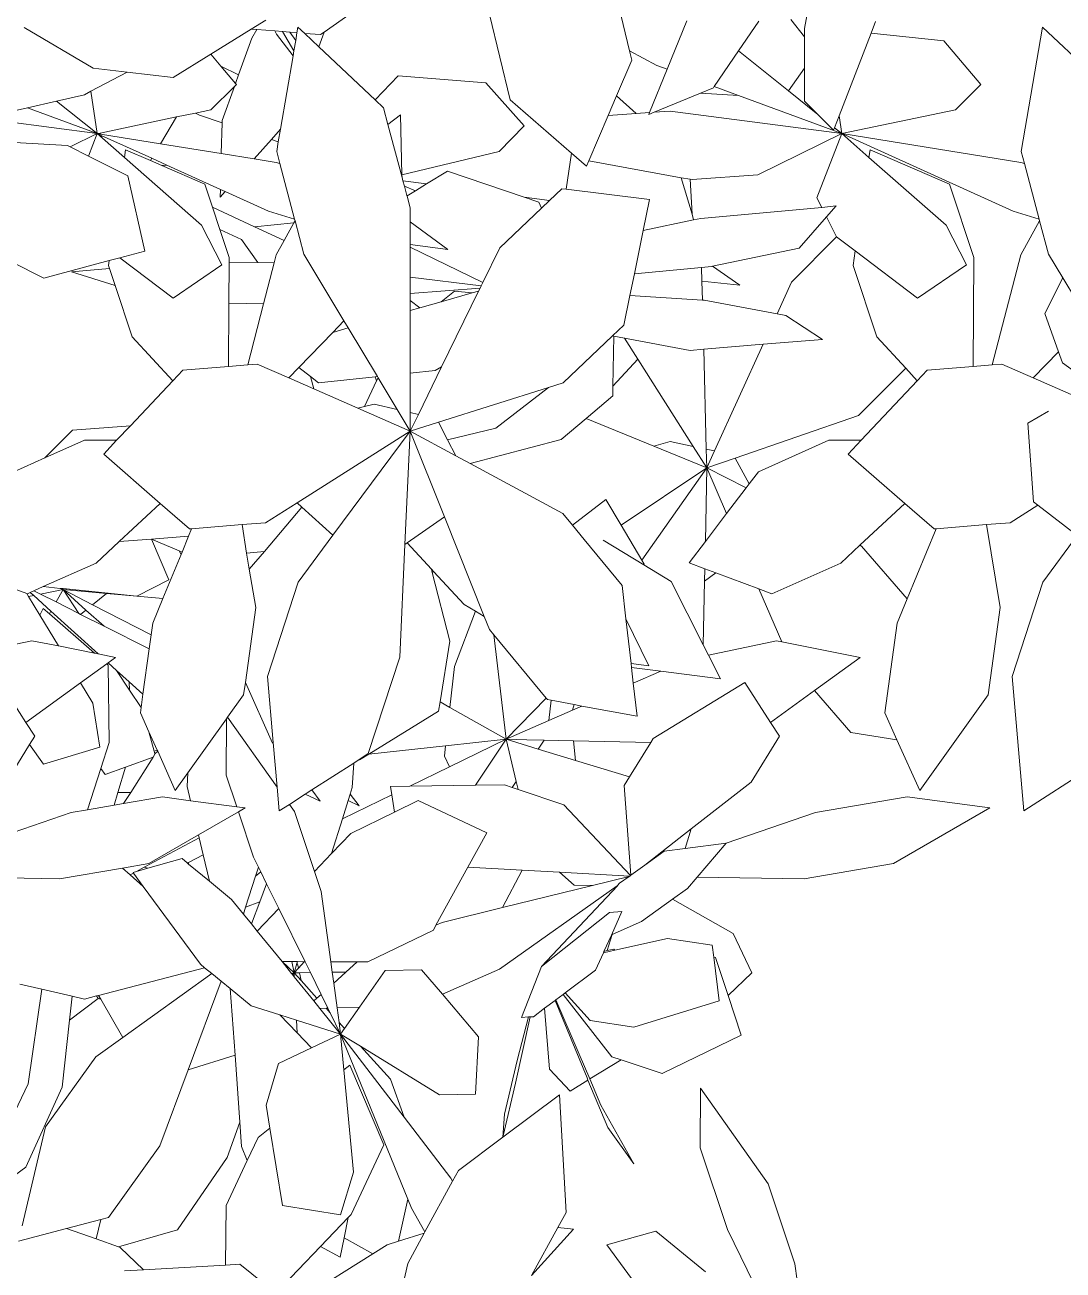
# Model space of a CAD drawing. Header units: metres. Extents: x -460 to 31334, y -1777 to 24987.
# Drawn here: x 245.6676 to 245.7762, y -580.7658 to -580.6355 of the extents above; entities that cross this region are included whole.
import ezdxf

# ---------------------------------------------------------------- set-up
doc = ezdxf.new("R2010")
doc.units = ezdxf.units.M
doc.header["$MEASUREMENT"] = 0
doc.layers.add('01 FURNITURE', color=8, linetype='Continuous')
doc.layers.add('TREES PLANTS', color=82, linetype='Continuous', lineweight=5)
picture_1 = doc.add_image_def('image5.png', size_in_pixel=(1080, 1920))

# ---------------------------------------------------------------- blocks, each defined once
blk = doc.blocks.new('TREES_09')
at = {"layer": 'TREES PLANTS', "color": 82, "true_color": 0x34d100}
for p, q in [((-0.4867, 1.6074), (-0.5565, 1.5335)), ((-0.3402, 1.5509), (-0.2509, 1.6045)), ((-0.2668, 1.5508), (-0.2311, 1.5993)), ((0.1199, 1.5173), (0.0705, 1.5942)), ((-0.2538, 1.5255), (-0.2276, 1.5852)), ((-0.1176, 1.5635), (-0.1439, 1.5296)), ((-0.0775, 1.5337), (-0.1176, 1.5635)), ((-0.3606, 1.5386), (-0.3402, 1.5509)), ((-0.3093, 1.5354), (-0.3402, 1.5509)), ((-0.2763, 1.5473), (-0.3093, 1.5354)), ((-0.2668, 1.5508), (-0.2763, 1.5473)), ((-0.2763, 1.5473), (-0.2538, 1.5255)), ((-0.3893, 1.531), (-0.3606, 1.5386)), ((-0.2148, 1.5207), (-0.2251, 1.5386)), ((-0.5565, 1.5335), (-0.4491, 1.5151)), ((-0.4388, 1.5179), (-0.3906, 1.5306)), ((-0.3975, 1.5081), (-0.3906, 1.5306)), ((-0.3906, 1.5306), (-0.3893, 1.531)), ((-0.36, 1.5147), (-0.3893, 1.531)), ((-0.1469, 1.5258), (-0.2148, 1.5207)), ((-0.1439, 1.5296), (-0.1469, 1.5258)), ((-0.1287, 1.5056), (-0.1439, 1.5296)), ((-0.0775, 1.5337), (0.0038, 1.5072)), ((-0.4491, 1.5151), (-0.4388, 1.5179)), ((-0.4388, 1.5179), (-0.4397, 1.5148)), ((-0.2657, 1.4983), (-0.2538, 1.5255)), ((0.0038, 1.5072), (0.1199, 1.5173)), ((-0.4397, 1.5148), (-0.4645, 1.3604)), ((-0.3975, 1.5081), (-0.4645, 1.3604)), ((-0.36, 1.5147), (-0.2651, 1.4901)), ((-0.1271, 1.4852), (-0.1287, 1.5056)), ((-0.2657, 1.4983), (-0.2651, 1.4901)), ((-0.0557, 1.497), (-0.1271, 1.4852)), ((-0.0557, 1.497), (0.0197, 1.4867)), ((-0.2651, 1.4901), (-0.2637, 1.4736)), ((-0.1235, 1.4417), (-0.1271, 1.4852)), ((0.0197, 1.4867), (0.0197, 1.4866)), ((0.0197, 1.4866), (0.1023, 1.4276)), ((0.1173, 1.4879), (0.1079, 1.4166)), ((0.1654, 1.4048), (0.1173, 1.4879)), ((-0.5068, 1.4804), (-0.5447, 1.4482)), ((-0.4851, 1.4584), (-0.5068, 1.4804)), ((-0.4208, 1.4532), (-0.3576, 1.4741)), ((-0.3576, 1.4741), (-0.2637, 1.4736)), ((-0.2637, 1.4736), (-0.2605, 1.434)), ((-0.3512, 1.4678), (-0.3856, 1.4503)), ((-0.3225, 1.4257), (-0.3512, 1.4678)), ((-0.4851, 1.4584), (-0.4645, 1.3604)), ((-0.4504, 1.3847), (-0.4208, 1.4532)), ((-0.5447, 1.4482), (-0.5513, 1.3856)), ((-0.3856, 1.4503), (-0.444, 1.3837)), ((-0.1453, 1.4146), (-0.1234, 1.4399)), ((-0.0632, 1.4168), (-0.1235, 1.4417)), ((-0.1234, 1.4399), (-0.1235, 1.4417)), ((-0.2605, 1.434), (-0.2513, 1.4254)), ((-0.3634, 1.3719), (-0.3225, 1.4257)), ((-0.2622, 1.4154), (-0.2513, 1.4254)), ((-0.2513, 1.4254), (-0.1999, 1.377)), ((0.1023, 1.4276), (0.0585, 1.4079)), ((-0.2891, 1.3905), (-0.2622, 1.4154)), ((-0.2213, 1.3747), (-0.2622, 1.4154)), ((-0.1879, 1.3658), (-0.1453, 1.4146)), ((-0.1093, 1.3758), (-0.1453, 1.4146)), ((-0.0632, 1.4168), (-0.1085, 1.3773)), ((-0.0421, 1.4081), (-0.0632, 1.4168)), ((0.0352, 1.3975), (-0.0421, 1.4081)), ((0.0585, 1.4079), (0.0352, 1.3975)), ((0.0523, 1.3682), (0.0585, 1.4079)), ((0.1079, 1.4166), (0.1213, 1.3376)), ((0.1785, 1.3277), (0.1654, 1.4048)), ((-0.5613, 1.3894), (-0.5513, 1.3856)), ((-0.2891, 1.3905), (-0.3508, 1.37)), ((-0.5513, 1.3856), (-0.4799, 1.358)), ((-0.444, 1.3837), (-0.4645, 1.3604)), ((-0.444, 1.3837), (-0.4504, 1.3847)), ((-0.1999, 1.3492), (-0.1999, 1.377)), ((-0.1999, 1.377), (-0.1879, 1.3658)), ((-0.1085, 1.3773), (-0.1093, 1.3758)), ((-0.094, 1.3594), (-0.1093, 1.3758)), ((-0.0125, 1.3761), (-0.026, 1.3084)), ((0.0161, 1.3366), (-0.0125, 1.3761)), ((-0.3755, 1.3558), (-0.3634, 1.3719)), ((-0.3508, 1.37), (-0.3634, 1.3719)), ((-0.2213, 1.3747), (-0.1845, 1.2681)), ((0.0161, 1.3366), (0.0523, 1.3682)), ((-0.4975, 1.271), (-0.4645, 1.3604)), ((-0.484, 1.2121), (-0.4645, 1.3604)), ((-0.4799, 1.358), (-0.4645, 1.3604)), ((-0.4799, 1.358), (-0.4695, 1.354)), ((-0.4695, 1.354), (-0.4645, 1.3604)), ((-0.4695, 1.354), (-0.4674, 1.3532)), ((-0.4289, 1.2877), (-0.4645, 1.3604)), ((-0.4091, 1.3388), (-0.4645, 1.3604)), ((-0.4021, 1.3555), (-0.3926, 1.3471)), ((-0.4009, 1.3429), (-0.4021, 1.3555)), ((-0.3926, 1.3471), (-0.3755, 1.3558)), ((-0.3755, 1.3558), (-0.3363, 1.3168)), ((-0.094, 1.3594), (-0.0675, 1.2999)), ((-0.4674, 1.3532), (-0.481, 1.3397)), ((-0.3926, 1.3471), (-0.3657, 1.3234)), ((-0.3077, 1.3119), (-0.287, 1.3437)), ((-0.287, 1.3437), (-0.2827, 1.2924)), ((-0.1728, 1.2883), (-0.1999, 1.3492)), ((-0.5553, 1.328), (-0.6083, 1.3383)), ((-0.5013, 1.3144), (-0.481, 1.3397)), ((-0.481, 1.3397), (-0.4925, 1.3282)), ((-0.4091, 1.3388), (-0.4009, 1.3429)), ((-0.3914, 1.2387), (-0.4009, 1.3429)), ((0.0435, 1.2988), (0.0161, 1.3366)), ((0.1213, 1.3376), (0.1478, 1.2605)), ((0.4811, 1.2615), (0.6338, 1.3367)), ((0.5107, 1.3198), (0.6338, 1.3367)), ((-0.5631, 1.3163), (-0.5481, 1.3281)), ((-0.5481, 1.3281), (-0.5553, 1.328)), ((-0.5209, 1.3281), (-0.5481, 1.3281)), ((-0.4925, 1.3282), (-0.5209, 1.3281)), ((-0.5209, 1.3281), (-0.5013, 1.3144)), ((-0.3657, 1.3234), (-0.3501, 1.2486)), ((0.1785, 1.3277), (0.177, 1.2355)), ((-0.5359, 1.2712), (-0.5013, 1.3144)), ((-0.3363, 1.3168), (-0.3091, 1.3044)), ((-0.3091, 1.3044), (-0.3077, 1.3119)), ((0.5107, 1.3198), (0.4417, 1.2968)), ((-0.3208, 1.2414), (-0.3091, 1.3044)), ((-0.026, 1.3084), (-0.0717, 1.2887)), ((-0.026, 1.3084), (-0.0269, 1.304)), ((-0.0269, 1.304), (-0.0144, 1.2453)), ((0.0554, 1.3064), (0.0435, 1.2988)), ((0.0952, 1.282), (0.0554, 1.3064)), ((-0.2827, 1.2924), (-0.1908, 1.2504)), ((-0.2827, 1.2924), (-0.2785, 1.2411)), ((-0.0675, 1.2999), (-0.0717, 1.2887)), ((0.0435, 1.2988), (0.009, 1.2766)), ((0.4417, 1.2968), (0.3592, 1.2382)), ((-0.5615, 1.2886), (-0.5359, 1.2712)), ((-0.4248, 1.2311), (-0.4289, 1.2877)), ((-0.1845, 1.2681), (-0.1622, 1.2802)), ((-0.1622, 1.2802), (-0.1728, 1.2883)), ((-0.1589, 1.2777), (-0.1622, 1.2802)), ((-0.0717, 1.2887), (-0.0855, 1.2515)), ((0.0952, 1.282), (0.1355, 1.2303)), ((0.2596, 1.2825), (0.2258, 1.2666)), ((0.2793, 1.2622), (0.2596, 1.2825)), ((-0.5359, 1.2712), (-0.5051, 1.2502)), ((-0.5051, 1.2502), (-0.4975, 1.271)), ((-0.4975, 1.271), (-0.4994, 1.2383)), ((-0.3338, 1.2722), (-0.3501, 1.2486)), ((-0.3371, 1.2395), (-0.3338, 1.2722)), ((-0.1845, 1.2681), (-0.1761, 1.2438)), ((-0.1589, 1.2777), (-0.1761, 1.2438)), ((-0.1366, 1.2608), (-0.1589, 1.2777)), ((0.009, 1.2766), (0.0573, 1.1975)), ((0.2793, 1.2622), (0.3133, 1.2735)), ((0.3133, 1.2735), (0.3465, 1.2052)), ((-0.1366, 1.2608), (-0.1761, 1.2438)), ((-0.1126, 1.2425), (-0.1366, 1.2608)), ((0.1478, 1.2605), (0.177, 1.2355)), ((0.1524, 1.225), (0.1478, 1.2605)), ((0.2258, 1.2666), (0.1962, 1.214)), ((0.2465, 1.2513), (0.2793, 1.2622)), ((0.4105, 1.2379), (0.4811, 1.2615)), ((-0.5051, 1.2502), (-0.5039, 1.2494)), ((-0.5039, 1.2494), (-0.4994, 1.2383)), ((-0.3501, 1.2486), (-0.3499, 1.2477)), ((-0.3499, 1.2477), (-0.3491, 1.2392)), ((-0.1923, 1.2433), (-0.1908, 1.2504)), ((-0.1908, 1.2504), (-0.1761, 1.2438)), ((-0.0855, 1.2515), (-0.089, 1.242)), ((-0.0855, 1.2515), (-0.0783, 1.2418)), ((0.0059, 1.2555), (-0.0144, 1.2453)), ((-0.0006, 1.204), (0.0059, 1.2555)), ((0.2357, 1.2484), (0.2299, 1.2098)), ((0.246, 1.2497), (0.2357, 1.2484)), ((0.2837, 1.2545), (0.246, 1.2497)), ((0.246, 1.2497), (0.2465, 1.2513)), ((0.3065, 1.1807), (0.2837, 1.2545)), ((-0.4994, 1.2383), (-0.483, 1.1983)), ((-0.3914, 1.2387), (-0.3914, 1.2387)), ((-0.3901, 1.2324), (-0.3914, 1.2387)), ((-0.3491, 1.2392), (-0.3371, 1.2395)), ((-0.3491, 1.2392), (-0.3436, 1.1812)), ((-0.3371, 1.2395), (-0.3209, 1.2399)), ((-0.3209, 1.2399), (-0.3247, 1.1773)), ((-0.3208, 1.2414), (-0.3209, 1.2399)), ((-0.2785, 1.2411), (-0.1923, 1.2433)), ((-0.2785, 1.2411), (-0.2775, 1.2295)), ((-0.1948, 1.1981), (-0.1761, 1.2438)), ((-0.1946, 1.232), (-0.1761, 1.2438)), ((-0.1923, 1.2433), (-0.1761, 1.2438)), ((-0.1266, 1.1698), (-0.1761, 1.2438)), ((-0.1126, 1.2425), (-0.1761, 1.2438)), ((-0.0964, 1.1877), (-0.1761, 1.2438)), ((-0.0941, 1.2284), (-0.1126, 1.2425)), ((-0.089, 1.242), (-0.0941, 1.2284)), ((-0.0783, 1.2418), (-0.089, 1.242)), ((-0.0234, 1.2407), (-0.0783, 1.2418)), ((-0.0234, 1.2407), (-0.0779, 1.213)), ((-0.0144, 1.2453), (-0.0234, 1.2407)), ((0.3592, 1.2382), (0.4105, 1.2379)), ((0.5176, 1.2426), (0.4825, 1.1998)), ((-0.5202, 1.2095), (-0.5618, 1.2264)), ((-0.3949, 1.231), (-0.4265, 1.2217)), ((-0.4265, 1.2217), (-0.4251, 1.2295)), ((-0.4251, 1.2295), (-0.4248, 1.2311)), ((-0.4251, 1.2295), (-0.3949, 1.231)), ((-0.3901, 1.2324), (-0.3949, 1.231)), ((-0.3809, 1.1888), (-0.3901, 1.2324)), ((-0.2775, 1.2295), (-0.2881, 1.1726)), ((-0.2699, 1.1841), (-0.1946, 1.232)), ((-0.1987, 1.2121), (-0.1946, 1.232)), ((0.1524, 1.225), (0.1355, 1.2303)), ((0.1355, 1.2303), (0.1667, 1.1904)), ((0.1547, 1.207), (0.1524, 1.225)), ((0.177, 1.2355), (0.1869, 1.227)), ((0.1869, 1.227), (0.1962, 1.214)), ((-0.4409, 1.1418), (-0.4265, 1.2217)), ((0.4943, 1.1574), (0.5736, 1.2157)), ((-0.5234, 1.2007), (-0.5202, 1.2095)), ((-0.4827, 1.1943), (-0.5202, 1.2095)), ((-0.484, 1.2121), (-0.483, 1.1983)), ((-0.1987, 1.2121), (-0.1948, 1.1981)), ((-0.0779, 1.213), (-0.0923, 1.1895)), ((-0.0038, 1.1787), (-0.0006, 1.204)), ((-0.0006, 1.204), (0.0098, 1.1803)), ((0.1667, 1.1904), (0.1547, 1.207)), ((0.1962, 1.214), (0.2152, 1.1875)), ((0.2299, 1.2098), (0.2401, 1.1644)), ((0.3465, 1.2052), (0.3347, 1.1697)), ((-0.536, 1.1771), (-0.5234, 1.2007)), ((-0.483, 1.1983), (-0.4811, 1.1937)), ((-0.4827, 1.1943), (-0.4819, 1.1829)), ((-0.4811, 1.1937), (-0.4827, 1.1943)), ((-0.4076, 1.1942), (-0.4165, 1.1225)), ((-0.3809, 1.1888), (-0.4076, 1.1942)), ((-0.2187, 1.1395), (-0.1948, 1.1981)), ((-0.0052, 1.1936), (-0.0457, 1.174)), ((-0.0072, 1.1784), (-0.0052, 1.1936)), ((0.0573, 1.1975), (0.0609, 1.1953)), ((0.0609, 1.1953), (0.0594, 1.1286)), ((0.0609, 1.1953), (0.0905, 1.1771)), ((0.4825, 1.1998), (0.4943, 1.1574)), ((-0.4819, 1.1829), (-0.4971, 1.1659)), ((-0.4819, 1.1829), (-0.4801, 1.1586)), ((-0.3436, 1.1812), (-0.3809, 1.1888)), ((-0.2881, 1.1726), (-0.2699, 1.1841)), ((-0.2699, 1.1841), (-0.2465, 1.1627)), ((-0.0964, 1.1877), (-0.1266, 1.1698)), ((-0.0923, 1.1895), (-0.1138, 1.1544)), ((-0.093, 1.1898), (-0.0964, 1.1877)), ((-0.0923, 1.1895), (-0.093, 1.1898)), ((0.0382, 1.1835), (0.0098, 1.1803)), ((0.0294, 1.1359), (0.0382, 1.1835)), ((0.1754, 1.1783), (0.1667, 1.1904)), ((0.2152, 1.1875), (0.2267, 1.1621)), ((-0.536, 1.1771), (-0.5828, 1.1659)), ((-0.5279, 1.1791), (-0.536, 1.1771)), ((-0.4971, 1.1659), (-0.5279, 1.1791)), ((-0.3247, 1.1773), (-0.3436, 1.1812)), ((-0.2993, 1.1721), (-0.3247, 1.1773)), ((-0.29, 1.1623), (-0.2993, 1.1721)), ((-0.2881, 1.1726), (-0.2898, 1.1634)), ((-0.0457, 1.174), (-0.0746, 1.1707)), ((-0.0072, 1.1784), (-0.0457, 1.174)), ((-0.0038, 1.1787), (-0.0072, 1.1784)), ((0.0098, 1.1803), (-0.0038, 1.1787)), ((0.0905, 1.1771), (0.0763, 1.1305)), ((0.0905, 1.1771), (0.098, 1.1725)), ((0.098, 1.1725), (0.1754, 1.1783)), ((0.1147, 1.1203), (0.1757, 1.1779)), ((0.1727, 1.1165), (0.1761, 1.1774)), ((0.1757, 1.1779), (0.1754, 1.1783)), ((0.1761, 1.1774), (0.1757, 1.1779)), ((0.1765, 1.1768), (0.1761, 1.1774)), ((0.1843, 1.1452), (0.1765, 1.1768)), ((0.1824, 1.1685), (0.1765, 1.1768)), ((0.3009, 1.143), (0.3065, 1.1807)), ((0.4245, 1.1809), (0.3737, 1.1522)), ((0.393, 1.1584), (0.4245, 1.1809)), ((-0.4801, 1.1586), (-0.4971, 1.1659)), ((-0.2898, 1.1634), (-0.29, 1.1623)), ((-0.2494, 1.1198), (-0.29, 1.1623)), ((-0.2465, 1.1627), (-0.2898, 1.1634)), ((-0.2382, 1.1625), (-0.2465, 1.1627)), ((-0.2187, 1.1395), (-0.2382, 1.1625)), ((-0.1266, 1.1698), (-0.1489, 1.1566)), ((-0.0746, 1.1707), (-0.1143, 1.1379)), ((0.1824, 1.1685), (0.1844, 1.1667)), ((0.1845, 1.1665), (0.1844, 1.1667)), ((0.1844, 1.1667), (0.1845, 1.1666)), ((0.1845, 1.1665), (0.1845, 1.1666)), ((0.1845, 1.1666), (0.2542, 1.101)), ((0.2566, 1.0648), (0.1845, 1.1665)), ((0.2068, 1.1705), (0.2075, 1.1598)), ((0.227, 1.1614), (0.2068, 1.1705)), ((0.2405, 1.1577), (0.2267, 1.1621)), ((0.2267, 1.1621), (0.227, 1.1614)), ((0.2411, 1.155), (0.227, 1.1614)), ((0.2391, 1.1634), (0.2401, 1.1644)), ((0.2391, 1.1634), (0.2405, 1.1577)), ((0.2401, 1.1644), (0.2423, 1.1545)), ((0.3321, 1.1619), (0.2783, 1.1198)), ((0.3347, 1.1697), (0.3321, 1.1619)), ((0.3347, 1.1697), (0.3512, 1.1428)), ((-0.4409, 1.1418), (-0.4801, 1.1586)), ((-0.1489, 1.1566), (-0.1267, 1.1277)), ((0.2075, 1.1598), (0.2542, 1.101)), ((0.2405, 1.1577), (0.2411, 1.155)), ((0.2423, 1.1545), (0.2411, 1.155)), ((0.2574, 1.1477), (0.2423, 1.1545)), ((0.3737, 1.1522), (0.3512, 1.1428)), ((0.3522, 1.1412), (0.393, 1.1584)), ((-0.4477, 1.127), (-0.4365, 1.1399)), ((-0.4365, 1.1399), (-0.4409, 1.1418)), ((-0.2006, 1.1181), (-0.2187, 1.1395)), ((0.1841, 1.1292), (0.1843, 1.1452)), ((0.2034, 1.0675), (0.1843, 1.1452)), ((0.277, 1.1215), (0.2574, 1.1477)), ((0.3009, 1.143), (0.277, 1.1215)), ((0.3501, 1.1404), (0.2834, 1.113)), ((0.3512, 1.1428), (0.3298, 1.1337)), ((0.3501, 1.1404), (0.3522, 1.1412)), ((0.3522, 1.1412), (0.3617, 1.1257)), ((-0.1143, 1.1379), (-0.1267, 1.1277)), ((0.0245, 1.1094), (0.0282, 1.1293)), ((0.0282, 1.1293), (0.0294, 1.1359)), ((0.0282, 1.1293), (0.0329, 1.1279)), ((0.0294, 1.1359), (0.0329, 1.1279)), ((0.0594, 1.1286), (0.0588, 1.1034)), ((0.0594, 1.1286), (0.0763, 1.1305)), ((0.0763, 1.1305), (0.0665, 1.0983)), ((0.1727, 1.1165), (0.1841, 1.1292)), ((0.3298, 1.1337), (0.283, 1.1135)), ((0.4793, 1.1152), (0.4808, 1.1287)), ((0.4808, 1.1287), (0.5209, 1.0925)), ((-0.4937, 1.0739), (-0.4477, 1.127)), ((-0.4477, 1.127), (-0.4165, 1.1225)), ((-0.4165, 1.1225), (-0.417, 1.1186)), ((-0.417, 1.1186), (-0.4069, 1.108)), ((-0.2494, 1.1198), (-0.2453, 1.107)), ((-0.2006, 1.1181), (-0.1798, 1.0394)), ((-0.1366, 1.1195), (-0.1798, 1.0394)), ((-0.1267, 1.1277), (-0.1366, 1.1195)), ((0.0329, 1.1279), (0.0419, 1.1075)), ((0.1147, 1.1203), (0.1013, 1.0809)), ((0.2783, 1.1198), (0.277, 1.1215)), ((0.283, 1.1135), (0.2783, 1.1198)), ((0.3617, 1.1257), (0.3429, 1.1079)), ((0.4663, 1.1223), (0.3649, 1.1167)), ((0.4793, 1.1152), (0.4663, 1.1223)), ((-0.4069, 1.108), (-0.4098, 1.086)), ((-0.4069, 1.108), (-0.4002, 1.101)), ((-0.2103, 1.0616), (-0.2453, 1.107)), ((-0.2453, 1.107), (-0.2155, 1.0123)), ((0.0239, 1.1062), (0.0245, 1.1094)), ((0.0245, 1.1094), (0.0419, 1.1075)), ((0.0419, 1.1075), (0.0581, 1.0707)), ((0.171, 1.0844), (0.1727, 1.1165)), ((0.2834, 1.113), (0.283, 1.1135)), ((0.2902, 1.1038), (0.2834, 1.113)), ((0.3429, 1.1079), (0.2902, 1.1038)), ((0.3649, 1.1167), (0.4014, 1.0678)), ((0.5209, 1.0925), (0.4793, 1.1152)), ((-0.4098, 1.086), (-0.4055, 1.0989)), ((-0.4055, 1.0989), (-0.4002, 1.101)), ((-0.4002, 1.101), (-0.3659, 1.065)), ((-0.0321, 1.0599), (0.0225, 1.105)), ((0.0225, 1.105), (0.0239, 1.1062)), ((0.0225, 1.105), (0.0581, 1.0707)), ((0.0665, 1.0983), (0.0581, 1.0707)), ((0.0588, 1.1034), (0.0585, 1.0885)), ((0.0588, 1.1034), (0.0665, 1.0983)), ((0.2982, 1.0837), (0.2542, 1.101)), ((0.2975, 1.0941), (0.2902, 1.1038)), ((-0.4712, 1.0861), (-0.5082, 1.0529)), ((-0.449, 1.0646), (-0.4712, 1.0861)), ((-0.4322, 1.0198), (-0.4098, 1.086)), ((0.0585, 1.0885), (0.0581, 1.0707)), ((0.2976, 1.0914), (0.2975, 1.0941)), ((0.3548, 1.0787), (0.2976, 1.0914)), ((0.2977, 1.0898), (0.2976, 1.0914)), ((0.3352, 1.0802), (0.2977, 1.0898)), ((0.2982, 1.0837), (0.2977, 1.0898)), ((0.0945, 1.0793), (0.0581, 1.0707)), ((0.1013, 1.0809), (0.0945, 1.0793)), ((0.0945, 1.0793), (0.0996, 1.0758)), ((0.0996, 1.0758), (0.0973, 1.069)), ((0.1013, 1.0809), (0.0996, 1.0758)), ((0.1684, 1.0376), (0.171, 1.0844)), ((0.2034, 1.0675), (0.171, 1.0844)), ((0.3816, 1.0692), (0.3352, 1.0802)), ((0.3548, 1.0787), (0.4002, 1.0679)), ((-0.5672, 1.0563), (-0.4937, 1.0739)), ((-0.449, 1.0646), (-0.429, 0.9806)), ((-0.3659, 1.065), (-0.3359, 1.0503)), ((-0.0321, 1.0599), (0.0581, 1.0707)), ((0.0306, 1.022), (0.0581, 1.0707)), ((0.0977, 1.0441), (0.0581, 1.0707)), ((0.0638, 1.0183), (0.0581, 1.0707)), ((0.0819, 1.0217), (0.0581, 1.0707)), ((0.0973, 1.069), (0.0977, 1.0441)), ((0.2162, 1.0154), (0.2034, 1.0675)), ((0.2781, 1.0155), (0.2566, 1.0648)), ((0.4015, 1.0677), (0.3816, 1.0692)), ((0.4002, 1.0679), (0.4014, 1.0678)), ((0.4014, 1.0678), (0.4015, 1.0677)), ((0.4015, 1.0677), (0.4301, 1.0295)), ((-0.2103, 1.0616), (-0.2003, 1.02)), ((-0.0366, 1.0561), (-0.0477, 1.0517)), ((-0.0366, 1.0561), (-0.0321, 1.0599)), ((0.1387, 1.054), (0.111, 0.9945)), ((0.1684, 1.0376), (0.1387, 1.054)), ((-0.5082, 1.0529), (-0.5143, 0.9774)), ((-0.3665, 0.9877), (-0.3359, 1.0503)), ((-0.3406, 0.9877), (-0.3331, 1.049)), ((-0.3359, 1.0503), (-0.3331, 1.049)), ((-0.3331, 1.049), (-0.3312, 1.048)), ((-0.3265, 0.9877), (-0.3312, 1.048)), ((-0.3312, 1.048), (-0.3287, 1.0468)), ((-0.3271, 1.0412), (-0.3287, 1.0468)), ((-0.3287, 1.0468), (-0.2634, 1.0149)), ((-0.0477, 1.0517), (-0.1337, 1.0173)), ((-0.0583, 1.0343), (-0.0524, 1.0441)), ((-0.0524, 1.0441), (-0.0477, 1.0517)), ((-0.0047, 1.0259), (-0.0524, 1.0441)), ((0.0977, 1.0441), (0.0986, 0.9873)), ((0.3148, 1.0467), (0.2781, 1.0155)), ((0.3644, 1.044), (0.3148, 1.0467)), ((0.365, 1.0131), (0.3644, 1.044)), ((-0.3271, 1.0412), (-0.3285, 1.0261)), ((-0.3195, 1.0144), (-0.3271, 1.0412)), ((-0.1798, 1.0394), (-0.1865, 1.027)), ((-0.0583, 1.0343), (-0.0868, 1.0079)), ((0.2186, 1.01), (0.1684, 1.0376)), ((-0.3285, 1.0261), (-0.3195, 1.0144)), ((-0.1865, 1.027), (-0.2077, 0.9877)), ((-0.2003, 1.02), (-0.1865, 1.027)), ((-0.0266, 1.0219), (-0.0857, 1.0068)), ((0.0259, 1.0135), (-0.0266, 1.0219)), ((0.0306, 1.022), (-0.0047, 1.0259)), ((0.0259, 1.0135), (0.0306, 1.022)), ((0.0819, 1.0217), (0.0728, 1.0173)), ((0.0986, 0.9873), (0.0819, 1.0217)), ((0.4368, 1.0227), (0.3842, 0.9826)), ((0.4301, 1.0295), (0.4395, 1.0243)), ((0.4395, 1.0243), (0.4368, 1.0227)), ((0.4395, 1.0243), (0.4832, 1.0004)), ((-0.4211, 1.0019), (-0.4322, 1.0198)), ((-0.3646, 1.0203), (-0.3884, 0.9877)), ((-0.3687, 0.9877), (-0.3646, 1.0203)), ((-0.3143, 0.9962), (-0.3195, 1.0144)), ((-0.2634, 1.0149), (-0.26, 1.0093)), ((-0.2634, 1.0149), (-0.2222, 0.9948)), ((-0.2155, 1.0123), (-0.2003, 1.02)), ((-0.2155, 1.0123), (-0.2077, 0.9877)), ((-0.1337, 1.0173), (-0.2077, 0.9877)), ((-0.1337, 1.0173), (-0.1113, 0.9851)), ((0.0338, 1.0122), (0.0259, 1.0135)), ((0.071, 0.952), (0.0338, 1.0122)), ((0.0728, 1.0173), (0.0638, 1.0183)), ((0.071, 0.952), (0.0638, 1.0183)), ((0.2162, 1.0154), (0.2186, 1.01)), ((0.2227, 1.0078), (0.2186, 1.01)), ((0.2781, 1.0155), (0.2571, 0.9976)), ((0.365, 1.0131), (0.323, 0.9449)), ((-0.4211, 1.0019), (-0.4238, 0.9815)), ((-0.4152, 0.9922), (-0.4211, 1.0019)), ((-0.26, 1.0093), (-0.2578, 0.9877)), ((-0.0887, 1.0061), (-0.1113, 0.9851)), ((-0.0868, 1.0079), (-0.0887, 1.0061)), ((-0.0857, 1.0068), (-0.0887, 1.0061)), ((-0.0857, 1.0068), (-0.0868, 1.0079)), ((0.2502, 0.9512), (0.2227, 1.0078)), ((0.4627, 0.9888), (0.4832, 1.0004)), ((0.4832, 1.0004), (0.4844, 0.9998)), ((0.4913, 0.9777), (0.4844, 0.9998)), ((0.4844, 0.9998), (0.5105, 0.9856)), ((-0.4152, 0.9922), (-0.4192, 0.9827)), ((-0.4108, 0.9851), (-0.4152, 0.9922)), ((-0.3204, 0.9877), (-0.3143, 0.9962)), ((-0.3119, 0.9877), (-0.3143, 0.9962)), ((-0.2238, 0.9877), (-0.2222, 0.9948)), ((-0.2222, 0.9948), (-0.2077, 0.9877)), ((0.111, 0.9945), (0.1209, 0.9742)), ((0.2571, 0.9976), (0.2577, 0.966)), ((0.4627, 0.9888), (0.4549, 0.9856)), ((-0.4807, 0.9794), (-0.429, 0.9806)), ((-0.4725, 0.9685), (-0.4807, 0.9794)), ((-0.4267, 0.9807), (-0.4725, 0.9685)), ((-0.429, 0.9806), (-0.4267, 0.9807)), ((-0.4238, 0.9815), (-0.4267, 0.9807)), ((-0.4192, 0.9827), (-0.4238, 0.9815)), ((-0.411, 0.9849), (-0.4192, 0.9827)), ((-0.4108, 0.9851), (-0.411, 0.9849)), ((-0.4107, 0.985), (-0.411, 0.9849)), ((-0.4107, 0.985), (-0.4108, 0.9851)), ((-0.4003, 0.9877), (-0.4107, 0.985)), ((-0.4003, 0.9877), (-0.3884, 0.9877)), ((-0.3884, 0.9877), (-0.3687, 0.9877)), ((-0.3687, 0.9877), (-0.3665, 0.9877)), ((-0.3665, 0.9877), (-0.3406, 0.9877)), ((-0.3406, 0.9877), (-0.3265, 0.9877)), ((-0.3265, 0.9877), (-0.3204, 0.9877)), ((-0.3204, 0.9877), (-0.3119, 0.9877)), ((-0.3119, 0.9877), (-0.2578, 0.9877)), ((-0.2578, 0.9877), (-0.2238, 0.9877)), ((-0.2276, 0.9425), (-0.2077, 0.9877)), ((-0.2264, 0.9765), (-0.2077, 0.9877)), ((-0.2238, 0.9877), (-0.2077, 0.9877)), ((-0.1459, 0.8901), (-0.2077, 0.9877)), ((-0.11, 0.9832), (-0.2077, 0.9877)), ((-0.118, 0.9211), (-0.2077, 0.9877)), ((-0.1113, 0.9851), (-0.11, 0.9832)), ((-0.0128, 0.9787), (-0.11, 0.9832)), ((0.0705, 0.9516), (-0.0128, 0.9787)), ((0.0986, 0.9873), (0.0988, 0.9708)), ((0.4549, 0.9856), (0.3125, 0.9277)), ((0.3842, 0.9826), (0.3125, 0.9277)), ((0.3842, 0.9826), (0.3515, 0.9707)), ((0.4913, 0.9777), (0.4549, 0.9856)), ((0.5105, 0.9856), (0.5761, 0.971)), ((-0.5521, 0.9135), (-0.595, 0.9741)), ((-0.5143, 0.9774), (-0.4936, 0.9575)), ((-0.4725, 0.9685), (-0.4867, 0.9648)), ((-0.2539, 0.96), (-0.2264, 0.9765)), ((-0.2311, 0.9567), (-0.2264, 0.9765)), ((0.0988, 0.9708), (0.1061, 0.9719)), ((0.1061, 0.9719), (0.1209, 0.9742)), ((0.1268, 0.9292), (0.1061, 0.9719)), ((0.1209, 0.9742), (0.1393, 0.9366)), ((0.3515, 0.9707), (0.323, 0.9449)), ((0.4944, 0.9678), (0.4913, 0.9777)), ((0.4944, 0.9678), (0.5021, 0.9555)), ((-0.4936, 0.9575), (-0.5395, 0.9089)), ((-0.4867, 0.9648), (-0.4936, 0.9575)), ((-0.2968, 0.9343), (-0.2548, 0.9595)), ((-0.2548, 0.9595), (-0.2539, 0.96)), ((-0.2548, 0.9595), (-0.2546, 0.9576)), ((-0.2546, 0.9576), (-0.2512, 0.9587)), ((-0.2546, 0.9576), (-0.2495, 0.9087)), ((-0.2539, 0.96), (-0.2512, 0.9587)), ((-0.2512, 0.9587), (-0.229, 0.9483)), ((-0.2311, 0.9567), (-0.229, 0.9483)), ((0.2577, 0.966), (0.2892, 0.944)), ((0.3394, 0.9357), (0.408, 0.965)), ((0.408, 0.965), (0.4683, 0.9367)), ((-0.229, 0.9483), (-0.2276, 0.9425)), ((0.0755, 0.9438), (0.0705, 0.9516)), ((0.0759, 0.944), (0.071, 0.952)), ((0.2502, 0.9512), (0.2502, 0.942)), ((0.4882, 0.9308), (0.5021, 0.9555)), ((0.5021, 0.9555), (0.5464, 0.8846)), ((-0.2442, 0.9047), (-0.2276, 0.9425)), ((0.0755, 0.9438), (0.0759, 0.944)), ((0.0786, 0.939), (0.0755, 0.9438)), ((0.0998, 0.9377), (0.0786, 0.939)), ((0.1018, 0.9028), (0.0786, 0.939)), ((0.0998, 0.9377), (0.1054, 0.936)), ((0.1156, 0.9437), (0.1054, 0.936)), ((0.1054, 0.936), (0.111, 0.9342)), ((0.111, 0.9342), (0.1156, 0.9437)), ((0.1393, 0.9366), (0.1568, 0.9198)), ((0.2502, 0.942), (0.2501, 0.9192)), ((0.2502, 0.942), (0.259, 0.9323)), ((0.2898, 0.9246), (0.2892, 0.944)), ((0.2892, 0.944), (0.3077, 0.931)), ((0.323, 0.9449), (0.3125, 0.9277)), ((0.3434, 0.9306), (0.3394, 0.9357)), ((0.4316, 0.9387), (0.3434, 0.9306)), ((0.4686, 0.9277), (0.4316, 0.9387)), ((0.4683, 0.9367), (0.4708, 0.9343)), ((-0.3606, 0.896), (-0.303, 0.9306)), ((-0.303, 0.9306), (-0.2968, 0.9343)), ((-0.303, 0.9306), (-0.293, 0.9209)), ((-0.293, 0.9209), (-0.2968, 0.9343)), ((0.111, 0.9342), (0.1268, 0.9292)), ((0.1268, 0.9292), (0.1568, 0.9198)), ((0.259, 0.9323), (0.2592, 0.9204)), ((0.259, 0.9323), (0.2685, 0.9217)), ((0.2685, 0.9217), (0.2898, 0.9246)), ((0.2898, 0.9246), (0.3026, 0.9264)), ((0.2903, 0.9098), (0.3125, 0.9277)), ((0.2941, 0.9187), (0.3125, 0.9277)), ((0.3005, 0.8896), (0.3125, 0.9277)), ((0.3077, 0.931), (0.3026, 0.9264)), ((0.3026, 0.9264), (0.3125, 0.9277)), ((0.3077, 0.931), (0.3125, 0.9277)), ((0.3434, 0.9306), (0.3125, 0.9277)), ((0.3243, 0.9026), (0.3125, 0.9277)), ((0.4604, 0.8775), (0.4686, 0.9277)), ((0.4882, 0.9308), (0.4708, 0.9343)), ((0.4708, 0.9343), (0.4959, 0.9102)), ((0.5051, 0.9273), (0.4882, 0.9308)), ((0.4959, 0.9102), (0.5051, 0.9273)), ((-0.5395, 0.9089), (-0.5521, 0.9135)), ((-0.5499, 0.9104), (-0.5521, 0.9135)), ((-0.293, 0.9209), (-0.2627, 0.8915)), ((-0.118, 0.9209), (-0.1421, 0.8943)), ((-0.118, 0.9211), (-0.118, 0.9209)), ((-0.0775, 0.8911), (-0.118, 0.9211)), ((0.1568, 0.9198), (0.1721, 0.9051)), ((0.1894, 0.9109), (0.2501, 0.9192)), ((0.2501, 0.9192), (0.2592, 0.9204)), ((0.2592, 0.9204), (0.2685, 0.9217)), ((0.2783, 0.9109), (0.2901, 0.9167)), ((0.2901, 0.9167), (0.2941, 0.9187)), ((0.2902, 0.9152), (0.2901, 0.9167)), ((0.2941, 0.9187), (0.2902, 0.9152)), ((0.2903, 0.9098), (0.2902, 0.9152)), ((-0.551, 0.8967), (-0.5499, 0.9104)), ((-0.5395, 0.9089), (-0.551, 0.8967)), ((-0.2495, 0.9087), (-0.255, 0.9016)), ((-0.255, 0.9016), (-0.2442, 0.9047)), ((-0.2538, 0.8829), (-0.2442, 0.9047)), ((0.1116, 0.9099), (0.1018, 0.9028)), ((0.1056, 0.897), (0.1018, 0.9028)), ((0.1056, 0.897), (0.1116, 0.9099)), ((0.1721, 0.9051), (0.1204, 0.8879)), ((0.1894, 0.9109), (0.1721, 0.9051)), ((0.2594, 0.9016), (0.2783, 0.9109)), ((0.263, 0.8877), (0.2839, 0.9046)), ((0.2815, 0.9073), (0.2663, 0.8936)), ((0.2783, 0.9109), (0.2815, 0.9073)), ((0.2815, 0.9073), (0.2839, 0.9046)), ((0.2839, 0.9046), (0.2903, 0.9098)), ((0.3243, 0.9026), (0.3114, 0.8902)), ((0.3378, 0.874), (0.3243, 0.9026)), ((0.4959, 0.9102), (0.536, 0.8717)), ((-0.551, 0.8967), (-0.5565, 0.8909)), ((-0.3893, 0.8884), (-0.3606, 0.896)), ((-0.255, 0.9016), (-0.2627, 0.8915)), ((-0.1421, 0.8943), (-0.1459, 0.8901)), ((-0.1039, 0.8619), (-0.1421, 0.8943)), ((0.1143, 0.8835), (0.1056, 0.897)), ((0.2042, 0.8744), (0.2501, 0.897)), ((0.2501, 0.8961), (0.25, 0.8905)), ((0.2501, 0.897), (0.2594, 0.9016)), ((0.2501, 0.897), (0.2501, 0.8961)), ((0.2501, 0.8961), (0.2555, 0.8912)), ((0.2594, 0.9016), (0.2595, 0.8921)), ((0.2595, 0.8921), (0.2663, 0.8936)), ((0.2595, 0.8921), (0.2596, 0.8875)), ((0.2663, 0.8936), (0.2596, 0.8875)), ((-0.5565, 0.8909), (-0.5516, 0.89)), ((-0.5526, 0.8774), (-0.5359, 0.8873)), ((-0.5526, 0.8774), (-0.552, 0.884)), ((-0.552, 0.884), (-0.5516, 0.89)), ((-0.545, 0.8889), (-0.552, 0.884)), ((-0.5516, 0.89), (-0.545, 0.8889)), ((-0.5315, 0.8866), (-0.5504, 0.8724)), ((-0.545, 0.8889), (-0.5359, 0.8873)), ((-0.5359, 0.8873), (-0.5315, 0.8866)), ((-0.5315, 0.8866), (-0.4683, 0.8757)), ((-0.4388, 0.8752), (-0.3906, 0.888)), ((-0.3975, 0.8655), (-0.3906, 0.888)), ((-0.3906, 0.888), (-0.3893, 0.8884)), ((-0.3875, 0.8874), (-0.3893, 0.8884)), ((-0.3842, 0.8535), (-0.3875, 0.8874)), ((-0.3724, 0.8789), (-0.3875, 0.8874)), ((-0.2657, 0.8556), (-0.2538, 0.8829)), ((-0.2627, 0.8915), (-0.2538, 0.8829)), ((-0.1287, 0.863), (-0.1459, 0.8901)), ((-0.0775, 0.8911), (0.0038, 0.8646)), ((0.1204, 0.8879), (0.1143, 0.8835)), ((0.1199, 0.8746), (0.1143, 0.8835)), ((0.25, 0.8905), (0.2517, 0.89)), ((0.25, 0.8905), (0.25, 0.8855)), ((0.25, 0.8772), (0.2596, 0.8875)), ((0.25, 0.8855), (0.2596, 0.8875)), ((0.25, 0.8855), (0.25, 0.8772)), ((0.25, 0.8772), (0.2602, 0.8854)), ((0.2517, 0.89), (0.252, 0.8904)), ((0.2517, 0.89), (0.2596, 0.8875)), ((0.252, 0.8904), (0.2555, 0.8912)), ((0.2555, 0.8912), (0.2596, 0.8875)), ((0.263, 0.8877), (0.2596, 0.8875)), ((0.2602, 0.8854), (0.2596, 0.8875)), ((0.2618, 0.8867), (0.2596, 0.8875)), ((0.2608, 0.8859), (0.2596, 0.8875)), ((0.2602, 0.8854), (0.2608, 0.8859)), ((0.2608, 0.8859), (0.2618, 0.8867)), ((0.2618, 0.8867), (0.263, 0.8877)), ((0.3114, 0.8902), (0.296, 0.8752)), ((0.296, 0.8752), (0.3005, 0.8896)), ((0.3114, 0.8902), (0.3005, 0.8896)), ((-0.5543, 0.8554), (-0.5531, 0.8708)), ((-0.5531, 0.8708), (-0.5526, 0.8774)), ((-0.5504, 0.8724), (-0.5531, 0.8708)), ((-0.4595, 0.8679), (-0.4683, 0.8757)), ((-0.4683, 0.8757), (-0.4574, 0.8739)), ((-0.4595, 0.8679), (-0.4574, 0.8739)), ((-0.4574, 0.8739), (-0.4491, 0.8725)), ((-0.4491, 0.8725), (-0.4388, 0.8752)), ((-0.4397, 0.8722), (-0.4427, 0.8531)), ((-0.4388, 0.8752), (-0.4397, 0.8722)), ((-0.3724, 0.8789), (-0.3842, 0.8535)), ((-0.36, 0.8721), (-0.3724, 0.8789)), ((-0.36, 0.8721), (-0.3531, 0.8703)), ((0.0993, 0.8729), (0.0391, 0.8301)), ((0.061, 0.8696), (0.0993, 0.8729)), ((0.0993, 0.8729), (0.1199, 0.8746)), ((0.1827, 0.8638), (0.2042, 0.8744)), ((0.2042, 0.8744), (0.2237, 0.8558)), ((0.2237, 0.8558), (0.25, 0.8772)), ((0.25, 0.8772), (0.25, 0.8772)), ((0.2882, 0.8506), (0.296, 0.8752)), ((0.3378, 0.874), (0.3739, 0.8633)), ((0.3937, 0.8665), (0.4604, 0.8775)), ((0.536, 0.8717), (0.5111, 0.8408)), ((-0.5547, 0.8506), (-0.5625, 0.8631)), ((-0.4427, 0.8531), (-0.4595, 0.8679)), ((-0.3975, 0.8655), (-0.4145, 0.828)), ((-0.3533, 0.8562), (-0.3531, 0.8703)), ((-0.3531, 0.8703), (-0.3176, 0.8611)), ((-0.3176, 0.8611), (-0.3181, 0.8313)), ((-0.3176, 0.8611), (-0.2651, 0.8475)), ((-0.1271, 0.8426), (-0.1287, 0.863)), ((-0.1025, 0.8466), (-0.1039, 0.8619)), ((-0.0887, 0.8489), (-0.1039, 0.8619)), ((0.0038, 0.8646), (0.061, 0.8696)), ((0.009, 0.8455), (0.0615, 0.8688)), ((0.0615, 0.8688), (0.061, 0.8696)), ((0.1725, 0.8588), (0.1827, 0.8638)), ((0.1827, 0.8638), (0.1985, 0.8579)), ((0.3739, 0.8633), (0.3937, 0.8665)), ((0.4016, 0.8565), (0.3937, 0.8665)), ((-0.5547, 0.8506), (-0.5543, 0.8554)), ((-0.533, 0.8156), (-0.5547, 0.8506)), ((-0.5468, 0.8512), (-0.5543, 0.8554)), ((-0.5468, 0.8512), (-0.5151, 0.8396)), ((-0.4427, 0.8531), (-0.4473, 0.8247)), ((-0.3842, 0.8535), (-0.4011, 0.8171)), ((-0.3533, 0.8562), (-0.3732, 0.842)), ((-0.3537, 0.8315), (-0.3533, 0.8562)), ((-0.2657, 0.8556), (-0.2651, 0.8475)), ((-0.0887, 0.8489), (-0.1025, 0.8466)), ((-0.0557, 0.8544), (-0.0887, 0.8489)), ((-0.0557, 0.8544), (0.009, 0.8455)), ((0.1207, 0.8395), (0.1598, 0.8525)), ((0.1598, 0.8525), (0.1684, 0.8568)), ((0.1684, 0.8568), (0.1725, 0.8588)), ((0.1684, 0.8568), (0.1763, 0.8543)), ((0.1725, 0.8588), (0.1763, 0.8543)), ((0.1763, 0.8543), (0.203, 0.8457)), ((0.1985, 0.8579), (0.203, 0.8457)), ((0.1985, 0.8579), (0.2174, 0.8508)), ((0.2089, 0.8439), (0.2174, 0.8508)), ((0.2174, 0.8508), (0.2237, 0.8558)), ((0.2733, 0.8325), (0.2882, 0.8506)), ((0.4217, 0.8471), (0.4016, 0.8565)), ((-0.5151, 0.8396), (-0.5228, 0.8242)), ((-0.5151, 0.8396), (-0.5078, 0.837)), ((-0.3732, 0.842), (-0.3818, 0.8235)), ((-0.2651, 0.8475), (-0.2637, 0.831)), ((-0.1025, 0.8466), (-0.1271, 0.8426)), ((-0.1235, 0.7991), (-0.1271, 0.8426)), ((0.009, 0.8455), (0.0197, 0.844)), ((0.0197, 0.844), (0.0197, 0.844)), ((0.0197, 0.844), (0.0391, 0.8301)), ((0.1173, 0.8453), (0.1164, 0.838)), ((0.1207, 0.8395), (0.1173, 0.8453)), ((0.1406, 0.805), (0.1207, 0.8395)), ((0.1963, 0.8336), (0.2089, 0.8439)), ((0.203, 0.8457), (0.2089, 0.8439)), ((0.3886, 0.8407), (0.3308, 0.8366)), ((0.4096, 0.8422), (0.3886, 0.8407)), ((0.419, 0.8297), (0.3886, 0.8407)), ((0.4096, 0.8422), (0.4217, 0.8471)), ((0.4604, 0.8289), (0.4217, 0.8471)), ((0.5111, 0.8408), (0.5118, 0.8282)), ((-0.5078, 0.837), (-0.5228, 0.8242)), ((-0.5068, 0.8378), (-0.5078, 0.837)), ((-0.5051, 0.836), (-0.5068, 0.8378)), ((-0.5051, 0.836), (-0.4759, 0.8254)), ((-0.4851, 0.8158), (-0.5051, 0.836)), ((-0.4145, 0.828), (-0.4163, 0.824)), ((-0.4097, 0.8238), (-0.4145, 0.828)), ((-0.3818, 0.8235), (-0.3576, 0.8315)), ((-0.3576, 0.8315), (-0.3537, 0.8315)), ((-0.3537, 0.8315), (-0.3181, 0.8313)), ((-0.3181, 0.8313), (-0.2637, 0.831)), ((-0.2637, 0.831), (-0.2605, 0.7914)), ((0.0391, 0.8301), (0.0404, 0.8292)), ((0.0404, 0.8292), (0.0892, 0.829)), ((0.0404, 0.8292), (0.0871, 0.7958)), ((0.0892, 0.829), (0.1164, 0.838)), ((0.1164, 0.838), (0.1111, 0.7981)), ((0.1963, 0.8336), (0.1805, 0.8145)), ((0.2668, 0.8245), (0.2733, 0.8325)), ((0.3308, 0.8366), (0.2733, 0.8325)), ((0.3308, 0.8366), (0.3432, 0.7962)), ((0.4813, 0.787), (0.419, 0.8297)), ((0.4604, 0.8289), (0.5118, 0.8282)), ((0.5118, 0.8282), (0.5159, 0.7577)), ((-0.5228, 0.8242), (-0.533, 0.8156)), ((-0.4805, 0.806), (-0.4739, 0.8254)), ((-0.4759, 0.8254), (-0.4739, 0.8254)), ((-0.4739, 0.8254), (-0.4473, 0.8247)), ((-0.4473, 0.8247), (-0.4557, 0.7722)), ((-0.4163, 0.824), (-0.4373, 0.7776)), ((-0.4208, 0.8105), (-0.4011, 0.8171)), ((-0.4163, 0.824), (-0.4097, 0.8238)), ((-0.4011, 0.8171), (-0.3818, 0.8235)), ((-0.3512, 0.8252), (-0.3856, 0.8077)), ((-0.3225, 0.7831), (-0.3512, 0.8252)), ((0.2602, 0.8164), (0.2668, 0.8245)), ((0.3432, 0.7962), (0.2668, 0.8245)), ((-0.5129, 0.7833), (-0.533, 0.8156)), ((-0.4851, 0.8158), (-0.4823, 0.8024)), ((-0.4823, 0.8024), (-0.4805, 0.806)), ((-0.3856, 0.8077), (-0.444, 0.7411)), ((-0.4369, 0.7733), (-0.4208, 0.8105)), ((0.1431, 0.8056), (0.1577, 0.8091)), ((0.1577, 0.8091), (0.1805, 0.8145)), ((0.1577, 0.8091), (0.1643, 0.7964)), ((0.1805, 0.8145), (0.1658, 0.7965)), ((0.185, 0.7573), (0.2522, 0.8067)), ((0.2522, 0.8067), (0.2552, 0.8103)), ((0.2552, 0.8103), (0.2602, 0.8164)), ((0.2791, 0.7187), (0.2552, 0.8103)), ((0.3153, 0.7397), (0.2602, 0.8164)), ((-0.4823, 0.8024), (-0.4789, 0.786)), ((-0.1453, 0.772), (-0.1234, 0.7972)), ((-0.1172, 0.7965), (-0.1235, 0.7991)), ((-0.1234, 0.7972), (-0.1235, 0.7991)), ((-0.1147, 0.7646), (-0.1172, 0.7965)), ((-0.1034, 0.7908), (-0.1172, 0.7965)), ((0.0871, 0.7958), (0.0989, 0.7952)), ((0.0871, 0.7958), (0.1023, 0.7849)), ((0.0989, 0.7952), (0.1111, 0.7981)), ((0.1111, 0.7981), (0.1079, 0.774)), ((0.1406, 0.805), (0.1431, 0.8056)), ((0.1654, 0.7622), (0.1406, 0.805)), ((0.1431, 0.8056), (0.1686, 0.758)), ((0.1648, 0.7953), (0.1611, 0.7908)), ((0.1643, 0.7964), (0.1658, 0.7965)), ((0.1643, 0.7964), (0.1648, 0.7953)), ((0.1658, 0.7965), (0.1648, 0.7953)), ((0.409, 0.7718), (0.3432, 0.7962)), ((-0.4557, 0.7722), (-0.4789, 0.786)), ((-0.4789, 0.786), (-0.465, 0.7201)), ((-0.2605, 0.7914), (-0.2513, 0.7828)), ((-0.1146, 0.7646), (-0.1044, 0.7884)), ((-0.1044, 0.7884), (-0.1034, 0.7908)), ((-0.1014, 0.79), (-0.1044, 0.7884)), ((-0.1014, 0.79), (-0.1034, 0.7908)), ((-0.0635, 0.7743), (-0.1014, 0.79)), ((0.1023, 0.7849), (0.0685, 0.7698)), ((0.1611, 0.7908), (0.1694, 0.7614)), ((0.4961, 0.7359), (0.4813, 0.787)), ((-0.5176, 0.7435), (-0.5129, 0.7833)), ((-0.4373, 0.7776), (-0.4432, 0.7647)), ((-0.4373, 0.7776), (-0.4369, 0.7733)), ((-0.3573, 0.7372), (-0.3225, 0.7831)), ((-0.2891, 0.7479), (-0.2513, 0.7828)), ((-0.2513, 0.7828), (-0.2125, 0.7463)), ((-0.0794, 0.7793), (-0.1146, 0.7646)), ((-0.0654, 0.7518), (-0.0794, 0.7793)), ((-0.0635, 0.7743), (-0.0654, 0.7518)), ((-0.0421, 0.7655), (-0.0635, 0.7743)), ((0.1079, 0.774), (0.1136, 0.7404)), ((-0.4557, 0.7722), (-0.464, 0.7205)), ((-0.4432, 0.7647), (-0.463, 0.7211)), ((-0.4504, 0.742), (-0.4412, 0.7635)), ((-0.4412, 0.7635), (-0.4432, 0.7647)), ((-0.4412, 0.7635), (-0.4369, 0.7733)), ((-0.1879, 0.7232), (-0.1453, 0.772)), ((-0.1125, 0.7366), (-0.1453, 0.772)), ((-0.1125, 0.7366), (-0.1147, 0.7646)), ((-0.1146, 0.7646), (-0.1147, 0.7646)), ((-0.0319, 0.7641), (-0.0579, 0.7135)), ((-0.0319, 0.7641), (-0.0421, 0.7655)), ((-0.0198, 0.7624), (-0.0319, 0.7641)), ((0.0674, 0.7693), (0.0516, 0.7622)), ((0.0685, 0.7668), (0.0516, 0.7622)), ((0.0685, 0.7698), (0.0674, 0.7693)), ((0.0674, 0.7693), (0.0685, 0.7668)), ((0.0708, 0.7674), (0.0685, 0.7698)), ((0.0708, 0.7674), (0.0685, 0.7668)), ((0.0709, 0.7673), (0.0708, 0.7674)), ((0.0709, 0.7673), (0.0734, 0.7658)), ((0.0821, 0.7419), (0.0734, 0.7658)), ((0.0734, 0.7658), (0.104, 0.7465)), ((0.4708, 0.7273), (0.409, 0.7718)), ((-0.4281, 0.7439), (-0.363, 0.7586)), ((-0.363, 0.7586), (-0.3573, 0.7372)), ((-0.0198, 0.7624), (-0.0394, 0.7236)), ((0.0193, 0.7571), (-0.0198, 0.7624)), ((0.0193, 0.7571), (0.0086, 0.7452)), ((0.0307, 0.7555), (0.0157, 0.7456)), ((0.0307, 0.7555), (0.0193, 0.7571)), ((0.0352, 0.7549), (0.0307, 0.7555)), ((0.0516, 0.7622), (0.0352, 0.7549)), ((0.1693, 0.7394), (0.1654, 0.7622)), ((0.1694, 0.7614), (0.1686, 0.758)), ((0.1686, 0.758), (0.1722, 0.7514)), ((0.1694, 0.7614), (0.1722, 0.7514)), ((0.1735, 0.7488), (0.185, 0.7573)), ((0.175, 0.746), (0.185, 0.7573)), ((0.4967, 0.7375), (0.5159, 0.7577)), ((0.5159, 0.7577), (0.5168, 0.7413)), ((-0.5211, 0.714), (-0.5176, 0.7435)), ((-0.5176, 0.7435), (-0.501, 0.7122)), ((-0.444, 0.7411), (-0.4504, 0.742)), ((-0.4451, 0.7102), (-0.4281, 0.7439)), ((-0.2891, 0.7479), (-0.3334, 0.7332)), ((-0.2125, 0.7463), (-0.2086, 0.6963)), ((-0.2125, 0.7463), (-0.1999, 0.7344)), ((-0.0654, 0.7518), (-0.0719, 0.6881)), ((-0.0654, 0.7518), (-0.0677, 0.7257)), ((0.0157, 0.7456), (-0.0012, 0.7343)), ((0.0086, 0.7452), (-0.0012, 0.7343)), ((0.0086, 0.7452), (0.0157, 0.7456)), ((0.0821, 0.7419), (0.104, 0.7354)), ((0.0884, 0.7246), (0.0821, 0.7419)), ((0.104, 0.7465), (0.104, 0.7354)), ((0.104, 0.7465), (0.1136, 0.7404)), ((0.1693, 0.7394), (0.175, 0.746)), ((0.1722, 0.7514), (0.173, 0.7485)), ((0.173, 0.7485), (0.1735, 0.7488)), ((0.1735, 0.7488), (0.175, 0.746)), ((-0.444, 0.7411), (-0.4605, 0.7222)), ((-0.3573, 0.7372), (-0.3549, 0.728)), ((-0.3334, 0.7332), (-0.3482, 0.7283)), ((-0.3334, 0.7332), (-0.3452, 0.6953)), ((-0.1999, 0.7066), (-0.1999, 0.7344)), ((-0.1999, 0.7344), (-0.1879, 0.7232)), ((-0.094, 0.7168), (-0.1125, 0.7366)), ((-0.0125, 0.7334), (-0.0155, 0.7185)), ((-0.0079, 0.727), (-0.0125, 0.7334)), ((-0.0012, 0.7343), (-0.0079, 0.727)), ((0.104, 0.7354), (0.115, 0.7321)), ((0.1136, 0.7404), (0.115, 0.7321)), ((0.115, 0.7321), (0.1189, 0.7091)), ((0.1785, 0.685), (0.1693, 0.7394)), ((0.3153, 0.7397), (0.2824, 0.7206)), ((0.3322, 0.7163), (0.3153, 0.7397)), ((0.4893, 0.7166), (0.4961, 0.7359)), ((0.4961, 0.7359), (0.4967, 0.7375)), ((-0.465, 0.7201), (-0.464, 0.7205)), ((-0.465, 0.7201), (-0.4645, 0.7177)), ((-0.4605, 0.7222), (-0.4645, 0.7177)), ((-0.463, 0.7211), (-0.4645, 0.7177)), ((-0.464, 0.7205), (-0.4645, 0.7177)), ((-0.463, 0.7211), (-0.4605, 0.7222)), ((-0.3508, 0.7274), (-0.3549, 0.728)), ((-0.3549, 0.728), (-0.3399, 0.6714)), ((-0.3482, 0.7283), (-0.3508, 0.7274)), ((-0.3452, 0.6953), (-0.3482, 0.7283)), ((-0.0677, 0.7257), (-0.071, 0.6881)), ((-0.0677, 0.7257), (-0.0579, 0.7135)), ((-0.0394, 0.7236), (-0.0533, 0.7079)), ((-0.0394, 0.7236), (-0.0496, 0.7033)), ((-0.007, 0.7258), (-0.0079, 0.727)), ((-0.007, 0.7258), (-0.0058, 0.7272)), ((0.0094, 0.7032), (-0.007, 0.7258)), ((-0.0058, 0.7272), (0.0609, 0.728)), ((0.065, 0.72), (0.0269, 0.7138)), ((0.0609, 0.728), (0.0832, 0.7207)), ((0.0795, 0.6712), (0.065, 0.72)), ((0.0832, 0.7207), (0.0884, 0.7246)), ((0.0832, 0.7207), (0.1189, 0.7091)), ((0.2824, 0.7206), (0.2791, 0.7187)), ((0.2819, 0.7185), (0.2824, 0.7206)), ((0.4725, 0.7207), (0.4708, 0.7273)), ((0.4725, 0.7207), (0.4893, 0.7166)), ((0.4803, 0.6912), (0.4725, 0.7207)), ((-0.5211, 0.714), (-0.5561, 0.6545)), ((-0.501, 0.7122), (-0.4645, 0.7177)), ((-0.501, 0.7122), (-0.4981, 0.7066)), ((-0.4926, 0.6826), (-0.4645, 0.7177)), ((-0.4868, 0.6573), (-0.4645, 0.7177)), ((-0.4749, 0.6386), (-0.4645, 0.7177)), ((-0.453, 0.6943), (-0.4645, 0.7177)), ((-0.4451, 0.7102), (-0.4645, 0.7177)), ((-0.453, 0.6943), (-0.4451, 0.7102)), ((-0.094, 0.7168), (-0.0736, 0.671)), ((-0.0579, 0.7135), (-0.071, 0.6881)), ((-0.0155, 0.7185), (-0.0525, 0.6776)), ((-0.0501, 0.6763), (-0.0162, 0.7153)), ((-0.0162, 0.7153), (-0.0224, 0.6841)), ((-0.0155, 0.7185), (-0.0162, 0.7153)), ((0.0269, 0.7138), (0.0094, 0.7032)), ((0.2796, 0.717), (0.2791, 0.7187)), ((0.2796, 0.717), (0.2819, 0.7184)), ((0.2823, 0.7066), (0.2796, 0.717)), ((0.3005, 0.6936), (0.2819, 0.7185)), ((0.2819, 0.7184), (0.2819, 0.7185)), ((0.3322, 0.7163), (0.3925, 0.6729)), ((0.4803, 0.6912), (0.4893, 0.7166)), ((-0.4981, 0.7066), (-0.4926, 0.6826)), ((-0.1847, 0.6723), (-0.1999, 0.7066)), ((-0.0533, 0.7079), (-0.071, 0.6881)), ((-0.0504, 0.7017), (-0.071, 0.6881)), ((-0.0504, 0.7017), (-0.0604, 0.6821)), ((-0.0533, 0.7079), (-0.0496, 0.7033)), ((-0.0496, 0.7033), (-0.0504, 0.7017)), ((0.0435, 0.6561), (0.0094, 0.7032)), ((0.1189, 0.7091), (0.1213, 0.695)), ((0.2798, 0.6959), (0.2823, 0.7066)), ((-0.4542, 0.692), (-0.4568, 0.6463)), ((-0.4542, 0.692), (-0.453, 0.6943)), ((-0.2086, 0.6963), (-0.1847, 0.6723)), ((-0.0721, 0.6857), (-0.071, 0.6881)), ((-0.072, 0.6868), (-0.071, 0.6881)), ((-0.072, 0.6874), (-0.071, 0.6881)), ((-0.0719, 0.6881), (-0.072, 0.6874)), ((-0.0719, 0.6881), (-0.071, 0.6881)), ((-0.0671, 0.6688), (-0.071, 0.6881)), ((-0.0604, 0.6821), (-0.071, 0.6881)), ((0.1213, 0.695), (0.1385, 0.6451)), ((0.2738, 0.6699), (0.2798, 0.6959)), ((0.3005, 0.6936), (0.2798, 0.6959)), ((0.3582, 0.6873), (0.3005, 0.6936)), ((0.4912, 0.6498), (0.4803, 0.6912)), ((-0.4926, 0.6826), (-0.4868, 0.6573)), ((-0.0721, 0.6857), (-0.0736, 0.671)), ((-0.072, 0.6868), (-0.0721, 0.6857)), ((-0.072, 0.6874), (-0.072, 0.6868)), ((-0.0604, 0.6821), (-0.0671, 0.6688)), ((-0.0525, 0.6776), (-0.0659, 0.6628)), ((-0.0501, 0.6763), (-0.0525, 0.6776)), ((-0.0224, 0.6841), (-0.0489, 0.6681)), ((-0.0224, 0.6841), (-0.0269, 0.6613)), ((0.1785, 0.685), (0.1778, 0.6392)), ((0.3582, 0.6873), (0.4273, 0.6559)), ((-0.3399, 0.6714), (-0.3539, 0.6435)), ((-0.1728, 0.6457), (-0.1847, 0.6723)), ((-0.0736, 0.671), (-0.07, 0.6629)), ((-0.0671, 0.6688), (-0.07, 0.6629)), ((-0.0489, 0.6681), (-0.065, 0.6584)), ((-0.0548, 0.671), (-0.0501, 0.6763)), ((-0.0489, 0.6681), (-0.0548, 0.671)), ((0.0627, 0.6593), (0.0795, 0.6712)), ((0.2693, 0.6507), (0.2738, 0.6699)), ((0.3554, 0.658), (0.2738, 0.6699)), ((0.3925, 0.6729), (0.478, 0.6529)), ((-0.4868, 0.6573), (-0.4818, 0.6357)), ((-0.0677, 0.6568), (-0.0709, 0.6483)), ((-0.07, 0.6629), (-0.0686, 0.6597)), ((-0.0659, 0.6628), (-0.0686, 0.6597)), ((-0.0686, 0.6597), (-0.0675, 0.6573)), ((-0.065, 0.6584), (-0.0677, 0.6568)), ((-0.0675, 0.6573), (-0.0677, 0.6568)), ((-0.065, 0.6584), (-0.0659, 0.6628)), ((-0.0269, 0.6613), (-0.0174, 0.6166)), ((0.0435, 0.6561), (0.009, 0.634)), ((0.0554, 0.6638), (0.0435, 0.6561)), ((0.0627, 0.6593), (0.0554, 0.6638)), ((0.0952, 0.6393), (0.0627, 0.6593)), ((0.3554, 0.658), (0.4241, 0.6252)), ((0.4273, 0.6559), (0.4837, 0.5797))]:
    blk.add_line(p, q, dxfattribs=at)

msp = doc.modelspace()

# ---------------------------------------------------------------- block references
at = {"lineweight": 18, "xscale": 0.1211939726717993, "yscale": 0.1211939726717993, "zscale": 0.1211939726717993, "rotation": 270}
msp.add_blockref('TREES_09', (245.58816, -580.70321), dxfattribs=at)

# ---------------------------------------------------------------- pictures from other files: only their frames are drawn
at = {"layer": '01 FURNITURE', "color": 250, "lineweight": 9}
image = msp.add_image(picture_1, insert=(244.24487, -585.2892), size_in_units=(6.83703, 12.15472), dxfattribs=at)
image.dxf.flags = 7

doc.saveas('drawing.dxf')
